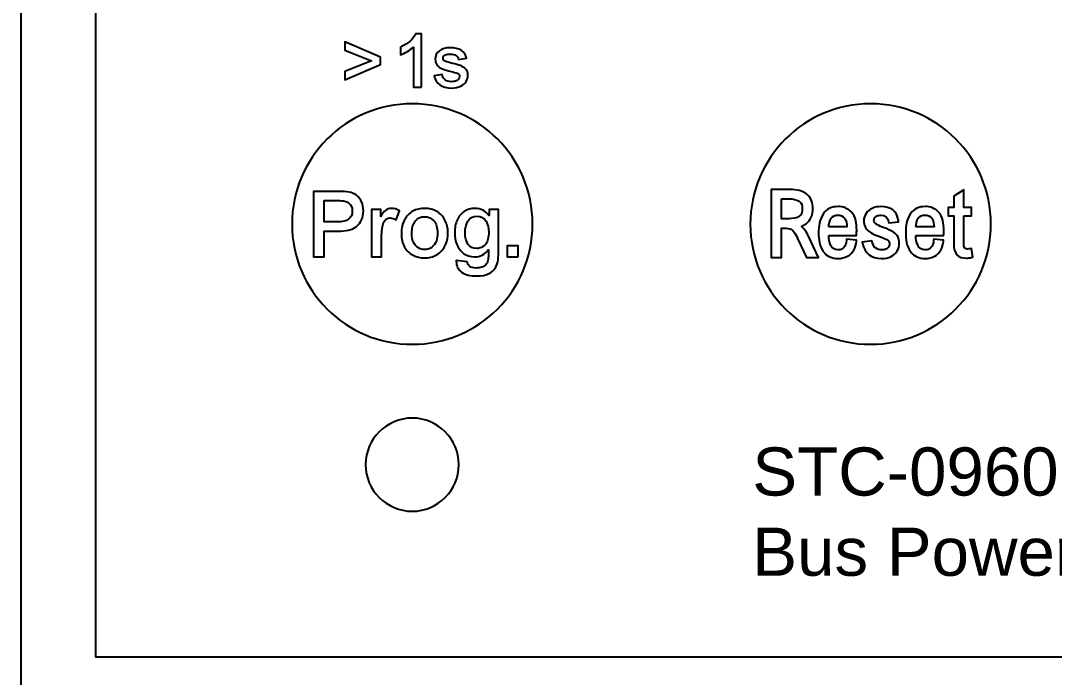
# Model space of a CAD drawing. Header units: millimetres. Extents: x 2151 to 5908, y -441 to 3322.
# Drawn here: x 3494.67 to 3529.04, y 3216.49 to 3238.33 of the extents above; entities that cross this region are included whole.
import ezdxf

# ---------------------------------------------------------------- set-up
doc = ezdxf.new("R2010")
doc.units = ezdxf.units.MM
doc.layers.add('Beschriftung', color=7, linetype='Continuous')
doc.layers.add('Gehäuse', color=7, linetype='Continuous')
doc.styles.get("Standard").update_dxf_attribs({"font": 'ARIAL.TTF'})

# ---------------------------------------------------------------- blocks, each defined once
blk = doc.blocks.new('Gehäuse_6_TE')
at = {"layer": 'Gehäuse'}
for points in [[(0, 0), (108, 0), (108, 91), (0, 91)], [(2.5, 66.5), (105.5, 66.5), (105.5, 24.5), (2.5, 24.5)]]:
    blk.add_lwpolyline(points, close=True, dxfattribs=at)
blk = doc.blocks.new('STC-0960.01')
at = {"layer": 'Beschriftung'}
for points, knots in [([(13.333, 43.456), (13.333, 43.456), (13.059, 43.456), (13.059, 43.456), (13.059, 43.456), (13.059, 43.456), (13.059, 44.789), (13.059, 44.789), (13.059, 44.789), (13.003, 44.736), (12.936, 44.687), (12.857, 44.641), (12.857, 44.641), (12.778, 44.595), (12.7, 44.558), (12.624, 44.53), (12.624, 44.53), (12.624, 44.53), (12.624, 44.784), (12.624, 44.784), (12.624, 44.784), (12.74, 44.834), (12.844, 44.898), (12.937, 44.977), (12.937, 44.977), (13.03, 45.056), (13.094, 45.141), (13.131, 45.231), (13.131, 45.231), (13.131, 45.231), (13.333, 45.231), (13.333, 45.231), (13.333, 45.231), (13.333, 45.231), (13.333, 43.456), (13.333, 43.456)], [0, 0, 0, 0, 0.1, 0.1, 0.1, 0.1, 0.2, 0.2, 0.2, 0.2, 0.3, 0.3, 0.3, 0.3, 0.4, 0.4, 0.4, 0.4, 0.5, 0.5, 0.5, 0.5, 0.6, 0.6, 0.6, 0.6, 0.7, 0.7, 0.7, 0.7, 0.8, 0.8, 0.8, 0.8, 1, 1, 1, 1]), ([(11.968, 44.448), (11.968, 44.448), (11.968, 44.204), (11.968, 44.204), (11.968, 44.204), (11.968, 44.204), (10.777, 43.695), (10.777, 43.695), (10.777, 43.695), (10.777, 43.695), (10.777, 43.972), (10.777, 43.972), (10.777, 43.972), (10.777, 43.972), (11.666, 44.325), (11.666, 44.325), (11.666, 44.325), (11.666, 44.325), (10.777, 44.688), (10.777, 44.688), (10.777, 44.688), (10.777, 44.688), (10.777, 44.962), (10.777, 44.962), (10.777, 44.962), (10.777, 44.962), (11.968, 44.448), (11.968, 44.448)], [0, 0, 0, 0, 0.125, 0.125, 0.125, 0.125, 0.25, 0.25, 0.25, 0.25, 0.375, 0.375, 0.375, 0.375, 0.5, 0.5, 0.5, 0.5, 0.625, 0.625, 0.625, 0.625, 0.75, 0.75, 0.75, 0.75, 1, 1, 1, 1]), ([(14.269, 44.764), (14.434, 44.764), (14.562, 44.734), (14.654, 44.674), (14.654, 44.674), (14.747, 44.614), (14.803, 44.527), (14.825, 44.414), (14.825, 44.414), (14.825, 44.414), (14.563, 44.369), (14.563, 44.369), (14.563, 44.369), (14.551, 44.433), (14.521, 44.48), (14.473, 44.51), (14.473, 44.51), (14.424, 44.54), (14.365, 44.554), (14.294, 44.554), (14.294, 44.554), (14.233, 44.554), (14.176, 44.544), (14.123, 44.524), (14.123, 44.524), (14.071, 44.503), (14.044, 44.467), (14.044, 44.416), (14.044, 44.416), (14.044, 44.37), (14.07, 44.336), (14.12, 44.314), (14.12, 44.314), (14.17, 44.291), (14.249, 44.269), (14.356, 44.246), (14.356, 44.246), (14.466, 44.221), (14.555, 44.196), (14.622, 44.172), (14.622, 44.172), (14.69, 44.147), (14.748, 44.109), (14.798, 44.057), (14.798, 44.057), (14.847, 44.005), (14.872, 43.936), (14.872, 43.851), (14.872, 43.851), (14.872, 43.778), (14.852, 43.71), (14.814, 43.646), (14.814, 43.646), (14.775, 43.581), (14.714, 43.529), (14.632, 43.488), (14.632, 43.488), (14.55, 43.447), (14.446, 43.426), (14.321, 43.426), (14.321, 43.426), (14.165, 43.426), (14.037, 43.461), (13.937, 43.532), (13.937, 43.532), (13.837, 43.603), (13.774, 43.702), (13.746, 43.831), (13.746, 43.831), (13.746, 43.831), (14.017, 43.873), (14.017, 43.873), (14.017, 43.873), (14.03, 43.794), (14.063, 43.735), (14.116, 43.695), (14.116, 43.695), (14.169, 43.656), (14.236, 43.636), (14.319, 43.636), (14.319, 43.636), (14.384, 43.636), (14.446, 43.649), (14.504, 43.674), (14.504, 43.674), (14.561, 43.7), (14.59, 43.745), (14.59, 43.811), (14.59, 43.811), (14.59, 43.856), (14.574, 43.887), (14.542, 43.905), (14.542, 43.905), (14.51, 43.923), (14.454, 43.942), (14.375, 43.962), (14.375, 43.962), (14.375, 43.962), (14.319, 43.977), (14.319, 43.977), (14.319, 43.977), (14.192, 44.008), (14.094, 44.037), (14.025, 44.063), (14.025, 44.063), (13.956, 44.089), (13.898, 44.128), (13.853, 44.178), (13.853, 44.178), (13.808, 44.228), (13.785, 44.296), (13.785, 44.382), (13.785, 44.382), (13.785, 44.5), (13.831, 44.594), (13.923, 44.662), (13.923, 44.662), (14.016, 44.73), (14.131, 44.764), (14.269, 44.764)], [0, 0, 0, 0, 0.032258, 0.032258, 0.032258, 0.032258, 0.064516, 0.064516, 0.064516, 0.064516, 0.096774, 0.096774, 0.096774, 0.096774, 0.129032, 0.129032, 0.129032, 0.129032, 0.16129, 0.16129, 0.16129, 0.16129, 0.193548, 0.193548, 0.193548, 0.193548, 0.225806, 0.225806, 0.225806, 0.225806, 0.258065, 0.258065, 0.258065, 0.258065, 0.290323, 0.290323, 0.290323, 0.290323, 0.322581, 0.322581, 0.322581, 0.322581, 0.354839, 0.354839, 0.354839, 0.354839, 0.387097, 0.387097, 0.387097, 0.387097, 0.419355, 0.419355, 0.419355, 0.419355, 0.451613, 0.451613, 0.451613, 0.451613, 0.483871, 0.483871, 0.483871, 0.483871, 0.516129, 0.516129, 0.516129, 0.516129, 0.548387, 0.548387, 0.548387, 0.548387, 0.580645, 0.580645, 0.580645, 0.580645, 0.612903, 0.612903, 0.612903, 0.612903, 0.645161, 0.645161, 0.645161, 0.645161, 0.677419, 0.677419, 0.677419, 0.677419, 0.709677, 0.709677, 0.709677, 0.709677, 0.741935, 0.741935, 0.741935, 0.741935, 0.774194, 0.774194, 0.774194, 0.774194, 0.806452, 0.806452, 0.806452, 0.806452, 0.83871, 0.83871, 0.83871, 0.83871, 0.870968, 0.870968, 0.870968, 0.870968, 0.903226, 0.903226, 0.903226, 0.903226, 0.935484, 0.935484, 0.935484, 0.935484, 1, 1, 1, 1]), ([(13.022, 42.902), (15.231, 42.902), (17.022, 41.111), (17.022, 38.902), (17.022, 38.902), (17.022, 36.693), (15.231, 34.902), (13.022, 34.902), (13.022, 34.902), (10.813, 34.902), (9.022, 36.693), (9.022, 38.902), (9.022, 38.902), (9.022, 41.111), (10.813, 42.902), (13.022, 42.902)], [0, 0, 0, 0, 0.2, 0.2, 0.2, 0.2, 0.4, 0.4, 0.4, 0.4, 0.6, 0.6, 0.6, 0.6, 1, 1, 1, 1]), ([(28.261, 42.902), (30.47, 42.902), (32.262, 41.111), (32.262, 38.902), (32.262, 38.902), (32.262, 36.693), (30.47, 34.902), (28.261, 34.902), (28.261, 34.902), (26.053, 34.902), (24.262, 36.693), (24.262, 38.902), (24.262, 38.902), (24.262, 41.111), (26.053, 42.902), (28.261, 42.902)], [0, 0, 0, 0, 0.2, 0.2, 0.2, 0.2, 0.4, 0.4, 0.4, 0.4, 0.6, 0.6, 0.6, 0.6, 1, 1, 1, 1]), ([(11.172, 39.852), (11.243, 39.796), (11.299, 39.724), (11.338, 39.638), (11.338, 39.638), (11.378, 39.552), (11.397, 39.452), (11.397, 39.339), (11.397, 39.339), (11.397, 39.114), (11.318, 38.939), (11.16, 38.813), (11.16, 38.813), (11.091, 38.758), (11.005, 38.72), (10.9, 38.699), (10.9, 38.699), (10.796, 38.678), (10.677, 38.667), (10.543, 38.667), (10.543, 38.667), (10.543, 38.667), (10.093, 38.667), (10.093, 38.667), (10.093, 38.667), (10.093, 38.667), (10.093, 37.813), (10.093, 37.813), (10.093, 37.813), (10.093, 37.813), (9.735, 37.813), (9.735, 37.813), (9.735, 37.813), (9.735, 37.813), (9.735, 39.989), (9.735, 39.989), (9.735, 39.989), (9.735, 39.989), (10.549, 39.989), (10.549, 39.989), (10.549, 39.989), (10.701, 39.989), (10.826, 39.981), (10.923, 39.963), (10.923, 39.963), (11.02, 39.946), (11.103, 39.909), (11.172, 39.852)], [0, 0, 0, 0, 0.076923, 0.076923, 0.076923, 0.076923, 0.153846, 0.153846, 0.153846, 0.153846, 0.230769, 0.230769, 0.230769, 0.230769, 0.307692, 0.307692, 0.307692, 0.307692, 0.384615, 0.384615, 0.384615, 0.384615, 0.461538, 0.461538, 0.461538, 0.461538, 0.538462, 0.538462, 0.538462, 0.538462, 0.615385, 0.615385, 0.615385, 0.615385, 0.692308, 0.692308, 0.692308, 0.692308, 0.769231, 0.769231, 0.769231, 0.769231, 0.846154, 0.846154, 0.846154, 0.846154, 1, 1, 1, 1]), ([(25.951, 38.823), (25.984, 38.8), (26.014, 38.772), (26.04, 38.742), (26.04, 38.742), (26.106, 38.671), (26.156, 38.582), (26.196, 38.495), (26.196, 38.495), (26.196, 38.495), (26.528, 37.792), (26.528, 37.792), (26.528, 37.792), (26.528, 37.792), (26.13, 37.792), (26.13, 37.792), (26.13, 37.792), (26.13, 37.792), (25.834, 38.423), (25.834, 38.423), (25.834, 38.423), (25.799, 38.499), (25.754, 38.592), (25.701, 38.657), (25.701, 38.657), (25.666, 38.698), (25.624, 38.73), (25.572, 38.745), (25.572, 38.745), (25.501, 38.766), (25.412, 38.769), (25.34, 38.769), (25.34, 38.769), (25.34, 38.769), (25.298, 38.769), (25.298, 38.769), (25.298, 38.769), (25.298, 38.769), (25.298, 37.792), (25.298, 37.792), (25.298, 37.792), (25.298, 37.792), (24.951, 37.792), (24.951, 37.792), (24.951, 37.792), (24.951, 37.792), (24.951, 40.048), (24.951, 40.048), (24.951, 40.048), (24.951, 40.048), (25.596, 40.048), (25.596, 40.048), (25.596, 40.048), (25.789, 40.048), (26.001, 40.014), (26.151, 39.883), (26.151, 39.883), (26.289, 39.763), (26.344, 39.602), (26.344, 39.421), (26.344, 39.421), (26.344, 39.322), (26.327, 39.224), (26.288, 39.133), (26.288, 39.133), (26.25, 39.045), (26.194, 38.971), (26.119, 38.912), (26.119, 38.912), (26.068, 38.872), (26.012, 38.843), (25.951, 38.823)], [0, 0, 0, 0, 0.052632, 0.052632, 0.052632, 0.052632, 0.105263, 0.105263, 0.105263, 0.105263, 0.157895, 0.157895, 0.157895, 0.157895, 0.210526, 0.210526, 0.210526, 0.210526, 0.263158, 0.263158, 0.263158, 0.263158, 0.315789, 0.315789, 0.315789, 0.315789, 0.368421, 0.368421, 0.368421, 0.368421, 0.421053, 0.421053, 0.421053, 0.421053, 0.473684, 0.473684, 0.473684, 0.473684, 0.526316, 0.526316, 0.526316, 0.526316, 0.578947, 0.578947, 0.578947, 0.578947, 0.631579, 0.631579, 0.631579, 0.631579, 0.684211, 0.684211, 0.684211, 0.684211, 0.736842, 0.736842, 0.736842, 0.736842, 0.789474, 0.789474, 0.789474, 0.789474, 0.842105, 0.842105, 0.842105, 0.842105, 0.894737, 0.894737, 0.894737, 0.894737, 1, 1, 1, 1]), ([(31.359, 39.177), (31.359, 39.177), (31.359, 38.252), (31.359, 38.252), (31.359, 38.252), (31.359, 38.208), (31.363, 38.144), (31.387, 38.106), (31.387, 38.106), (31.406, 38.076), (31.449, 38.071), (31.481, 38.071), (31.481, 38.071), (31.51, 38.071), (31.543, 38.077), (31.571, 38.083), (31.571, 38.083), (31.571, 38.083), (31.612, 38.092), (31.612, 38.092), (31.612, 38.092), (31.612, 38.092), (31.661, 37.804), (31.661, 37.804), (31.661, 37.804), (31.661, 37.804), (31.626, 37.795), (31.626, 37.795), (31.626, 37.795), (31.564, 37.778), (31.501, 37.768), (31.438, 37.768), (31.438, 37.768), (31.325, 37.768), (31.209, 37.793), (31.129, 37.88), (31.129, 37.88), (31.049, 37.968), (31.028, 38.098), (31.028, 38.213), (31.028, 38.213), (31.028, 38.213), (31.028, 39.177), (31.028, 39.177), (31.028, 39.177), (31.028, 39.177), (30.846, 39.177), (30.846, 39.177), (30.846, 39.177), (30.846, 39.177), (30.846, 39.45), (30.846, 39.45), (30.846, 39.45), (30.846, 39.45), (31.028, 39.45), (31.028, 39.45), (31.028, 39.45), (31.028, 39.45), (31.028, 39.824), (31.028, 39.824), (31.028, 39.824), (31.028, 39.824), (31.359, 40.036), (31.359, 40.036), (31.359, 40.036), (31.359, 40.036), (31.359, 39.45), (31.359, 39.45), (31.359, 39.45), (31.359, 39.45), (31.611, 39.45), (31.611, 39.45), (31.611, 39.45), (31.611, 39.45), (31.611, 39.177), (31.611, 39.177), (31.611, 39.177), (31.611, 39.177), (31.359, 39.177), (31.359, 39.177)], [0, 0, 0, 0, 0.047619, 0.047619, 0.047619, 0.047619, 0.095238, 0.095238, 0.095238, 0.095238, 0.142857, 0.142857, 0.142857, 0.142857, 0.190476, 0.190476, 0.190476, 0.190476, 0.238095, 0.238095, 0.238095, 0.238095, 0.285714, 0.285714, 0.285714, 0.285714, 0.333333, 0.333333, 0.333333, 0.333333, 0.380952, 0.380952, 0.380952, 0.380952, 0.428571, 0.428571, 0.428571, 0.428571, 0.47619, 0.47619, 0.47619, 0.47619, 0.52381, 0.52381, 0.52381, 0.52381, 0.571429, 0.571429, 0.571429, 0.571429, 0.619048, 0.619048, 0.619048, 0.619048, 0.666667, 0.666667, 0.666667, 0.666667, 0.714286, 0.714286, 0.714286, 0.714286, 0.761905, 0.761905, 0.761905, 0.761905, 0.809524, 0.809524, 0.809524, 0.809524, 0.857143, 0.857143, 0.857143, 0.857143, 0.904762, 0.904762, 0.904762, 0.904762, 1, 1, 1, 1]), ([(11.027, 39.336), (11.027, 39.445), (10.99, 39.532), (10.917, 39.597), (10.917, 39.597), (10.876, 39.631), (10.826, 39.654), (10.767, 39.665), (10.767, 39.665), (10.707, 39.677), (10.635, 39.682), (10.552, 39.682), (10.552, 39.682), (10.552, 39.682), (10.093, 39.682), (10.093, 39.682), (10.093, 39.682), (10.093, 39.682), (10.093, 38.974), (10.093, 38.974), (10.093, 38.974), (10.093, 38.974), (10.531, 38.974), (10.531, 38.974), (10.531, 38.974), (10.861, 38.974), (11.027, 39.095), (11.027, 39.336)], [0, 0, 0, 0, 0.125, 0.125, 0.125, 0.125, 0.25, 0.25, 0.25, 0.25, 0.375, 0.375, 0.375, 0.375, 0.5, 0.5, 0.5, 0.5, 0.625, 0.625, 0.625, 0.625, 0.75, 0.75, 0.75, 0.75, 1, 1, 1, 1]), ([(25.298, 39.738), (25.298, 39.738), (25.298, 39.079), (25.298, 39.079), (25.298, 39.079), (25.298, 39.079), (25.549, 39.079), (25.549, 39.079), (25.549, 39.079), (25.657, 39.079), (25.801, 39.091), (25.89, 39.159), (25.89, 39.159), (25.969, 39.219), (25.991, 39.315), (25.991, 39.409), (25.991, 39.409), (25.991, 39.505), (25.97, 39.606), (25.885, 39.663), (25.885, 39.663), (25.794, 39.724), (25.668, 39.738), (25.56, 39.738), (25.56, 39.738), (25.56, 39.738), (25.298, 39.738), (25.298, 39.738)], [0, 0, 0, 0, 0.125, 0.125, 0.125, 0.125, 0.25, 0.25, 0.25, 0.25, 0.375, 0.375, 0.375, 0.375, 0.5, 0.5, 0.5, 0.5, 0.625, 0.625, 0.625, 0.625, 0.75, 0.75, 0.75, 0.75, 1, 1, 1, 1]), ([(12.315, 39.424), (12.412, 39.424), (12.507, 39.396), (12.598, 39.342), (12.598, 39.342), (12.598, 39.342), (12.488, 39.041), (12.488, 39.041), (12.488, 39.041), (12.42, 39.083), (12.351, 39.105), (12.282, 39.105), (12.282, 39.105), (12.093, 39.105), (11.999, 38.904), (11.999, 38.503), (11.999, 38.503), (11.999, 38.503), (11.999, 37.813), (11.999, 37.813), (11.999, 37.813), (11.999, 37.813), (11.662, 37.813), (11.662, 37.813), (11.662, 37.813), (11.662, 37.813), (11.662, 39.387), (11.662, 39.387), (11.662, 39.387), (11.662, 39.387), (11.972, 39.387), (11.972, 39.387), (11.972, 39.387), (11.972, 39.387), (11.972, 39.156), (11.972, 39.156), (11.972, 39.156), (11.972, 39.156), (11.978, 39.156), (11.978, 39.156), (11.978, 39.156), (12.067, 39.335), (12.179, 39.424), (12.315, 39.424)], [0, 0, 0, 0, 0.083333, 0.083333, 0.083333, 0.083333, 0.166667, 0.166667, 0.166667, 0.166667, 0.25, 0.25, 0.25, 0.25, 0.333333, 0.333333, 0.333333, 0.333333, 0.416667, 0.416667, 0.416667, 0.416667, 0.5, 0.5, 0.5, 0.5, 0.583333, 0.583333, 0.583333, 0.583333, 0.666667, 0.666667, 0.666667, 0.666667, 0.75, 0.75, 0.75, 0.75, 0.833333, 0.833333, 0.833333, 0.833333, 1, 1, 1, 1]), ([(13.434, 39.424), (13.586, 39.424), (13.72, 39.389), (13.836, 39.32), (13.836, 39.32), (13.953, 39.251), (14.044, 39.155), (14.108, 39.032), (14.108, 39.032), (14.173, 38.908), (14.206, 38.765), (14.206, 38.603), (14.206, 38.603), (14.206, 38.437), (14.172, 38.292), (14.105, 38.167), (14.105, 38.167), (14.038, 38.042), (13.946, 37.946), (13.829, 37.878), (13.829, 37.878), (13.711, 37.81), (13.579, 37.776), (13.431, 37.776), (13.431, 37.776), (13.293, 37.776), (13.165, 37.806), (13.048, 37.866), (13.048, 37.866), (12.93, 37.926), (12.836, 38.017), (12.765, 38.138), (12.765, 38.138), (12.694, 38.26), (12.659, 38.408), (12.659, 38.582), (12.659, 38.582), (12.659, 38.764), (12.694, 38.919), (12.764, 39.045), (12.764, 39.045), (12.833, 39.172), (12.927, 39.267), (13.043, 39.329), (13.043, 39.329), (13.16, 39.392), (13.29, 39.424), (13.434, 39.424)], [0, 0, 0, 0, 0.076923, 0.076923, 0.076923, 0.076923, 0.153846, 0.153846, 0.153846, 0.153846, 0.230769, 0.230769, 0.230769, 0.230769, 0.307692, 0.307692, 0.307692, 0.307692, 0.384615, 0.384615, 0.384615, 0.384615, 0.461538, 0.461538, 0.461538, 0.461538, 0.538462, 0.538462, 0.538462, 0.538462, 0.615385, 0.615385, 0.615385, 0.615385, 0.692308, 0.692308, 0.692308, 0.692308, 0.769231, 0.769231, 0.769231, 0.769231, 0.846154, 0.846154, 0.846154, 0.846154, 1, 1, 1, 1]), ([(15.102, 39.424), (15.301, 39.424), (15.457, 39.344), (15.57, 39.184), (15.57, 39.184), (15.57, 39.184), (15.576, 39.184), (15.576, 39.184), (15.576, 39.184), (15.576, 39.184), (15.576, 39.387), (15.576, 39.387), (15.576, 39.387), (15.576, 39.387), (15.889, 39.387), (15.889, 39.387), (15.889, 39.387), (15.889, 39.387), (15.889, 37.977), (15.889, 37.977), (15.889, 37.977), (15.889, 37.712), (15.852, 37.528), (15.777, 37.427), (15.777, 37.427), (15.722, 37.354), (15.646, 37.294), (15.549, 37.246), (15.549, 37.246), (15.452, 37.199), (15.329, 37.175), (15.181, 37.175), (15.181, 37.175), (14.952, 37.175), (14.779, 37.217), (14.661, 37.302), (14.661, 37.302), (14.544, 37.387), (14.485, 37.51), (14.485, 37.67), (14.485, 37.67), (14.485, 37.67), (14.485, 37.694), (14.485, 37.694), (14.485, 37.694), (14.485, 37.694), (14.847, 37.649), (14.847, 37.649), (14.847, 37.649), (14.863, 37.509), (14.961, 37.439), (15.142, 37.439), (15.142, 37.439), (15.211, 37.439), (15.273, 37.449), (15.33, 37.468), (15.33, 37.468), (15.387, 37.487), (15.431, 37.513), (15.464, 37.546), (15.464, 37.546), (15.5, 37.582), (15.524, 37.626), (15.535, 37.678), (15.535, 37.678), (15.546, 37.729), (15.552, 37.795), (15.552, 37.874), (15.552, 37.874), (15.552, 37.874), (15.552, 38.041), (15.552, 38.041), (15.552, 38.041), (15.552, 38.041), (15.546, 38.041), (15.546, 38.041), (15.546, 38.041), (15.43, 37.889), (15.278, 37.813), (15.09, 37.813), (15.09, 37.813), (14.948, 37.813), (14.828, 37.851), (14.728, 37.927), (14.728, 37.927), (14.629, 38.003), (14.555, 38.102), (14.505, 38.223), (14.505, 38.223), (14.455, 38.345), (14.431, 38.474), (14.431, 38.609), (14.431, 38.609), (14.431, 38.771), (14.458, 38.914), (14.513, 39.036), (14.513, 39.036), (14.567, 39.159), (14.645, 39.254), (14.747, 39.322), (14.747, 39.322), (14.848, 39.39), (14.966, 39.424), (15.102, 39.424)], [0, 0, 0, 0, 0.037037, 0.037037, 0.037037, 0.037037, 0.074074, 0.074074, 0.074074, 0.074074, 0.111111, 0.111111, 0.111111, 0.111111, 0.148148, 0.148148, 0.148148, 0.148148, 0.185185, 0.185185, 0.185185, 0.185185, 0.222222, 0.222222, 0.222222, 0.222222, 0.259259, 0.259259, 0.259259, 0.259259, 0.296296, 0.296296, 0.296296, 0.296296, 0.333333, 0.333333, 0.333333, 0.333333, 0.37037, 0.37037, 0.37037, 0.37037, 0.407407, 0.407407, 0.407407, 0.407407, 0.444444, 0.444444, 0.444444, 0.444444, 0.481481, 0.481481, 0.481481, 0.481481, 0.518519, 0.518519, 0.518519, 0.518519, 0.555556, 0.555556, 0.555556, 0.555556, 0.592593, 0.592593, 0.592593, 0.592593, 0.62963, 0.62963, 0.62963, 0.62963, 0.666667, 0.666667, 0.666667, 0.666667, 0.703704, 0.703704, 0.703704, 0.703704, 0.740741, 0.740741, 0.740741, 0.740741, 0.777778, 0.777778, 0.777778, 0.777778, 0.814815, 0.814815, 0.814815, 0.814815, 0.851852, 0.851852, 0.851852, 0.851852, 0.888889, 0.888889, 0.888889, 0.888889, 0.925926, 0.925926, 0.925926, 0.925926, 1, 1, 1, 1]), ([(26.867, 38.522), (26.875, 38.315), (26.923, 38.039), (27.179, 38.039), (27.179, 38.039), (27.254, 38.039), (27.318, 38.063), (27.371, 38.117), (27.371, 38.117), (27.432, 38.18), (27.455, 38.269), (27.461, 38.354), (27.461, 38.354), (27.461, 38.354), (27.464, 38.395), (27.464, 38.395), (27.464, 38.395), (27.464, 38.395), (27.791, 38.365), (27.791, 38.365), (27.791, 38.365), (27.791, 38.365), (27.787, 38.325), (27.787, 38.325), (27.787, 38.325), (27.778, 38.223), (27.75, 38.126), (27.7, 38.036), (27.7, 38.036), (27.651, 37.949), (27.582, 37.881), (27.495, 37.831), (27.495, 37.831), (27.398, 37.776), (27.289, 37.756), (27.179, 37.756), (27.179, 37.756), (26.98, 37.756), (26.806, 37.82), (26.688, 37.986), (26.688, 37.986), (26.563, 38.162), (26.531, 38.398), (26.531, 38.61), (26.531, 38.61), (26.531, 38.826), (26.564, 39.067), (26.691, 39.248), (26.691, 39.248), (26.807, 39.414), (26.978, 39.483), (27.177, 39.483), (27.177, 39.483), (27.352, 39.483), (27.504, 39.426), (27.625, 39.299), (27.625, 39.299), (27.769, 39.147), (27.799, 38.903), (27.799, 38.703), (27.799, 38.703), (27.799, 38.655), (27.797, 38.608), (27.795, 38.561), (27.795, 38.561), (27.795, 38.561), (27.793, 38.522), (27.793, 38.522), (27.793, 38.522), (27.793, 38.522), (26.867, 38.522), (26.867, 38.522)], [0, 0, 0, 0, 0.052632, 0.052632, 0.052632, 0.052632, 0.105263, 0.105263, 0.105263, 0.105263, 0.157895, 0.157895, 0.157895, 0.157895, 0.210526, 0.210526, 0.210526, 0.210526, 0.263158, 0.263158, 0.263158, 0.263158, 0.315789, 0.315789, 0.315789, 0.315789, 0.368421, 0.368421, 0.368421, 0.368421, 0.421053, 0.421053, 0.421053, 0.421053, 0.473684, 0.473684, 0.473684, 0.473684, 0.526316, 0.526316, 0.526316, 0.526316, 0.578947, 0.578947, 0.578947, 0.578947, 0.631579, 0.631579, 0.631579, 0.631579, 0.684211, 0.684211, 0.684211, 0.684211, 0.736842, 0.736842, 0.736842, 0.736842, 0.789474, 0.789474, 0.789474, 0.789474, 0.842105, 0.842105, 0.842105, 0.842105, 0.894737, 0.894737, 0.894737, 0.894737, 1, 1, 1, 1]), ([(26.869, 38.805), (26.869, 38.805), (27.475, 38.805), (27.475, 38.805), (27.475, 38.805), (27.472, 38.905), (27.454, 39.016), (27.397, 39.095), (27.397, 39.095), (27.342, 39.173), (27.261, 39.2), (27.169, 39.2), (27.169, 39.2), (27.078, 39.2), (27.003, 39.171), (26.951, 39.095), (26.951, 39.095), (26.897, 39.014), (26.876, 38.904), (26.869, 38.805)], [0, 0, 0, 0, 0.166667, 0.166667, 0.166667, 0.166667, 0.333333, 0.333333, 0.333333, 0.333333, 0.5, 0.5, 0.5, 0.5, 0.666667, 0.666667, 0.666667, 0.666667, 1, 1, 1, 1]), ([(28.609, 39.197), (28.563, 39.197), (28.514, 39.191), (28.471, 39.171), (28.471, 39.171), (28.441, 39.157), (28.413, 39.137), (28.396, 39.109), (28.396, 39.109), (28.38, 39.084), (28.372, 39.058), (28.372, 39.029), (28.372, 39.029), (28.372, 39.002), (28.378, 38.975), (28.394, 38.952), (28.394, 38.952), (28.414, 38.922), (28.456, 38.895), (28.486, 38.878), (28.486, 38.878), (28.555, 38.84), (28.634, 38.808), (28.708, 38.781), (28.708, 38.781), (28.812, 38.742), (28.929, 38.694), (29.02, 38.631), (29.02, 38.631), (29.082, 38.59), (29.142, 38.535), (29.174, 38.468), (29.174, 38.468), (29.204, 38.405), (29.214, 38.336), (29.214, 38.267), (29.214, 38.267), (29.214, 38.174), (29.192, 38.086), (29.145, 38.006), (29.145, 38.006), (29.096, 37.924), (29.025, 37.863), (28.941, 37.821), (28.941, 37.821), (28.844, 37.773), (28.736, 37.756), (28.629, 37.756), (28.629, 37.756), (28.287, 37.756), (28.071, 37.923), (27.993, 38.257), (27.993, 38.257), (27.993, 38.257), (27.984, 38.299), (27.984, 38.299), (27.984, 38.299), (27.984, 38.299), (28.306, 38.348), (28.306, 38.348), (28.306, 38.348), (28.306, 38.348), (28.313, 38.311), (28.313, 38.311), (28.313, 38.311), (28.329, 38.231), (28.363, 38.157), (28.429, 38.108), (28.429, 38.108), (28.49, 38.062), (28.558, 38.039), (28.634, 38.039), (28.634, 38.039), (28.682, 38.039), (28.729, 38.047), (28.773, 38.068), (28.773, 38.068), (28.808, 38.085), (28.838, 38.109), (28.859, 38.142), (28.859, 38.142), (28.879, 38.173), (28.888, 38.206), (28.888, 38.242), (28.888, 38.242), (28.888, 38.278), (28.88, 38.312), (28.855, 38.34), (28.855, 38.34), (28.826, 38.373), (28.783, 38.397), (28.743, 38.415), (28.743, 38.415), (28.655, 38.454), (28.561, 38.488), (28.471, 38.522), (28.471, 38.522), (28.383, 38.554), (28.292, 38.595), (28.216, 38.651), (28.216, 38.651), (28.159, 38.694), (28.108, 38.747), (28.078, 38.812), (28.078, 38.812), (28.048, 38.876), (28.037, 38.945), (28.037, 39.015), (28.037, 39.015), (28.037, 39.102), (28.061, 39.183), (28.11, 39.255), (28.11, 39.255), (28.161, 39.33), (28.231, 39.385), (28.312, 39.423), (28.312, 39.423), (28.404, 39.466), (28.505, 39.483), (28.606, 39.483), (28.606, 39.483), (28.925, 39.483), (29.141, 39.344), (29.186, 39.017), (29.186, 39.017), (29.186, 39.017), (29.192, 38.976), (29.192, 38.976), (29.192, 38.976), (29.192, 38.976), (28.863, 38.946), (28.863, 38.946), (28.863, 38.946), (28.863, 38.946), (28.856, 38.982), (28.856, 38.982), (28.856, 38.982), (28.831, 39.124), (28.755, 39.197), (28.609, 39.197)], [0, 0, 0, 0, 0.027778, 0.027778, 0.027778, 0.027778, 0.055556, 0.055556, 0.055556, 0.055556, 0.083333, 0.083333, 0.083333, 0.083333, 0.111111, 0.111111, 0.111111, 0.111111, 0.138889, 0.138889, 0.138889, 0.138889, 0.166667, 0.166667, 0.166667, 0.166667, 0.194444, 0.194444, 0.194444, 0.194444, 0.222222, 0.222222, 0.222222, 0.222222, 0.25, 0.25, 0.25, 0.25, 0.277778, 0.277778, 0.277778, 0.277778, 0.305556, 0.305556, 0.305556, 0.305556, 0.333333, 0.333333, 0.333333, 0.333333, 0.361111, 0.361111, 0.361111, 0.361111, 0.388889, 0.388889, 0.388889, 0.388889, 0.416667, 0.416667, 0.416667, 0.416667, 0.444444, 0.444444, 0.444444, 0.444444, 0.472222, 0.472222, 0.472222, 0.472222, 0.5, 0.5, 0.5, 0.5, 0.527778, 0.527778, 0.527778, 0.527778, 0.555556, 0.555556, 0.555556, 0.555556, 0.583333, 0.583333, 0.583333, 0.583333, 0.611111, 0.611111, 0.611111, 0.611111, 0.638889, 0.638889, 0.638889, 0.638889, 0.666667, 0.666667, 0.666667, 0.666667, 0.694444, 0.694444, 0.694444, 0.694444, 0.722222, 0.722222, 0.722222, 0.722222, 0.75, 0.75, 0.75, 0.75, 0.777778, 0.777778, 0.777778, 0.777778, 0.805556, 0.805556, 0.805556, 0.805556, 0.833333, 0.833333, 0.833333, 0.833333, 0.861111, 0.861111, 0.861111, 0.861111, 0.888889, 0.888889, 0.888889, 0.888889, 0.916667, 0.916667, 0.916667, 0.916667, 0.944444, 0.944444, 0.944444, 0.944444, 1, 1, 1, 1]), ([(29.764, 38.522), (29.773, 38.315), (29.821, 38.039), (30.076, 38.039), (30.076, 38.039), (30.151, 38.039), (30.215, 38.063), (30.268, 38.117), (30.268, 38.117), (30.329, 38.18), (30.352, 38.269), (30.358, 38.354), (30.358, 38.354), (30.358, 38.354), (30.362, 38.395), (30.362, 38.395), (30.362, 38.395), (30.362, 38.395), (30.688, 38.365), (30.688, 38.365), (30.688, 38.365), (30.688, 38.365), (30.684, 38.325), (30.684, 38.325), (30.684, 38.325), (30.675, 38.223), (30.647, 38.126), (30.597, 38.036), (30.597, 38.036), (30.548, 37.949), (30.479, 37.881), (30.392, 37.831), (30.392, 37.831), (30.295, 37.776), (30.186, 37.756), (30.076, 37.756), (30.076, 37.756), (29.877, 37.756), (29.703, 37.82), (29.586, 37.986), (29.586, 37.986), (29.46, 38.162), (29.428, 38.398), (29.428, 38.61), (29.428, 38.61), (29.428, 38.826), (29.461, 39.067), (29.588, 39.248), (29.588, 39.248), (29.704, 39.414), (29.875, 39.483), (30.075, 39.483), (30.075, 39.483), (30.249, 39.483), (30.401, 39.426), (30.522, 39.299), (30.522, 39.299), (30.666, 39.147), (30.696, 38.903), (30.696, 38.703), (30.696, 38.703), (30.696, 38.655), (30.694, 38.608), (30.692, 38.561), (30.692, 38.561), (30.692, 38.561), (30.69, 38.522), (30.69, 38.522), (30.69, 38.522), (30.69, 38.522), (29.764, 38.522), (29.764, 38.522)], [0, 0, 0, 0, 0.052632, 0.052632, 0.052632, 0.052632, 0.105263, 0.105263, 0.105263, 0.105263, 0.157895, 0.157895, 0.157895, 0.157895, 0.210526, 0.210526, 0.210526, 0.210526, 0.263158, 0.263158, 0.263158, 0.263158, 0.315789, 0.315789, 0.315789, 0.315789, 0.368421, 0.368421, 0.368421, 0.368421, 0.421053, 0.421053, 0.421053, 0.421053, 0.473684, 0.473684, 0.473684, 0.473684, 0.526316, 0.526316, 0.526316, 0.526316, 0.578947, 0.578947, 0.578947, 0.578947, 0.631579, 0.631579, 0.631579, 0.631579, 0.684211, 0.684211, 0.684211, 0.684211, 0.736842, 0.736842, 0.736842, 0.736842, 0.789474, 0.789474, 0.789474, 0.789474, 0.842105, 0.842105, 0.842105, 0.842105, 0.894737, 0.894737, 0.894737, 0.894737, 1, 1, 1, 1]), ([(29.767, 38.805), (29.767, 38.805), (30.372, 38.805), (30.372, 38.805), (30.372, 38.805), (30.369, 38.905), (30.351, 39.016), (30.294, 39.095), (30.294, 39.095), (30.239, 39.173), (30.159, 39.2), (30.066, 39.2), (30.066, 39.2), (29.975, 39.2), (29.9, 39.171), (29.848, 39.095), (29.848, 39.095), (29.794, 39.014), (29.773, 38.904), (29.767, 38.805)], [0, 0, 0, 0, 0.166667, 0.166667, 0.166667, 0.166667, 0.333333, 0.333333, 0.333333, 0.333333, 0.5, 0.5, 0.5, 0.5, 0.666667, 0.666667, 0.666667, 0.666667, 1, 1, 1, 1]), ([(13.005, 38.6), (13.005, 38.47), (13.026, 38.365), (13.069, 38.282), (13.069, 38.282), (13.111, 38.2), (13.165, 38.142), (13.23, 38.106), (13.23, 38.106), (13.295, 38.071), (13.363, 38.053), (13.434, 38.053), (13.434, 38.053), (13.5, 38.053), (13.566, 38.07), (13.63, 38.103), (13.63, 38.103), (13.693, 38.137), (13.748, 38.195), (13.792, 38.278), (13.792, 38.278), (13.837, 38.361), (13.859, 38.471), (13.859, 38.609), (13.859, 38.609), (13.859, 38.782), (13.819, 38.914), (13.738, 39.007), (13.738, 39.007), (13.657, 39.101), (13.554, 39.147), (13.431, 39.147), (13.431, 39.147), (13.297, 39.147), (13.193, 39.097), (13.117, 38.997), (13.117, 38.997), (13.043, 38.896), (13.005, 38.764), (13.005, 38.6)], [0, 0, 0, 0, 0.090909, 0.090909, 0.090909, 0.090909, 0.181818, 0.181818, 0.181818, 0.181818, 0.272727, 0.272727, 0.272727, 0.272727, 0.363636, 0.363636, 0.363636, 0.363636, 0.454545, 0.454545, 0.454545, 0.454545, 0.545455, 0.545455, 0.545455, 0.545455, 0.636364, 0.636364, 0.636364, 0.636364, 0.727273, 0.727273, 0.727273, 0.727273, 0.818182, 0.818182, 0.818182, 0.818182, 1, 1, 1, 1]), ([(14.777, 38.609), (14.777, 38.459), (14.809, 38.335), (14.874, 38.237), (14.874, 38.237), (14.939, 38.139), (15.035, 38.09), (15.163, 38.09), (15.163, 38.09), (15.216, 38.09), (15.269, 38.101), (15.323, 38.124), (15.323, 38.124), (15.376, 38.148), (15.423, 38.185), (15.464, 38.235), (15.464, 38.235), (15.496, 38.274), (15.521, 38.329), (15.538, 38.401), (15.538, 38.401), (15.556, 38.473), (15.564, 38.552), (15.564, 38.637), (15.564, 38.637), (15.564, 38.766), (15.534, 38.886), (15.473, 38.995), (15.473, 38.995), (15.412, 39.105), (15.308, 39.159), (15.16, 39.159), (15.16, 39.159), (15.03, 39.159), (14.934, 39.106), (14.871, 39), (14.871, 39), (14.808, 38.894), (14.777, 38.763), (14.777, 38.609)], [0, 0, 0, 0, 0.090909, 0.090909, 0.090909, 0.090909, 0.181818, 0.181818, 0.181818, 0.181818, 0.272727, 0.272727, 0.272727, 0.272727, 0.363636, 0.363636, 0.363636, 0.363636, 0.454545, 0.454545, 0.454545, 0.454545, 0.545455, 0.545455, 0.545455, 0.545455, 0.636364, 0.636364, 0.636364, 0.636364, 0.727273, 0.727273, 0.727273, 0.727273, 0.818182, 0.818182, 0.818182, 0.818182, 1, 1, 1, 1]), ([(16.537, 37.813), (16.537, 37.813), (16.178, 37.813), (16.178, 37.813), (16.178, 37.813), (16.178, 37.813), (16.178, 38.172), (16.178, 38.172), (16.178, 38.172), (16.178, 38.172), (16.537, 38.172), (16.537, 38.172), (16.537, 38.172), (16.537, 38.172), (16.537, 37.813), (16.537, 37.813)], [0, 0, 0, 0, 0.2, 0.2, 0.2, 0.2, 0.4, 0.4, 0.4, 0.4, 0.6, 0.6, 0.6, 0.6, 1, 1, 1, 1]), ([(13.02, 32.45), (13.876, 32.45), (14.57, 31.756), (14.57, 30.9), (14.57, 30.9), (14.57, 30.044), (13.876, 29.35), (13.02, 29.35), (13.02, 29.35), (12.164, 29.35), (11.47, 30.044), (11.47, 30.9), (11.47, 30.9), (11.47, 31.756), (12.164, 32.45), (13.02, 32.45)], [0, 0, 0, 0, 0.2, 0.2, 0.2, 0.2, 0.4, 0.4, 0.4, 0.4, 0.6, 0.6, 0.6, 0.6, 1, 1, 1, 1])]:
    blk.add_open_spline(points, degree=3, knots=knots, dxfattribs=at)
blk.add_blockref('Gehäuse_6_TE', (0, 0))
at = {"layer": 'Beschriftung', "insert": (24.327, 31.472), "char_height": 1.6, "attachment_point": 1}
blk.add_mtext_dynamic_manual_height_columns('STC-0960.01\\PBus Power Supply', width=34.63155, gutter_width=25.4, heights=[0], dxfattribs=at)
blk = doc.blocks.new('MDT_CAD_STC-096001')
blk.add_blockref('STC-0960.01', (10, 10))

msp = doc.modelspace()

# ---------------------------------------------------------------- block references
msp.add_blockref('MDT_CAD_STC-096001', (3484.666, 3182.661))

doc.saveas('drawing.dxf')
